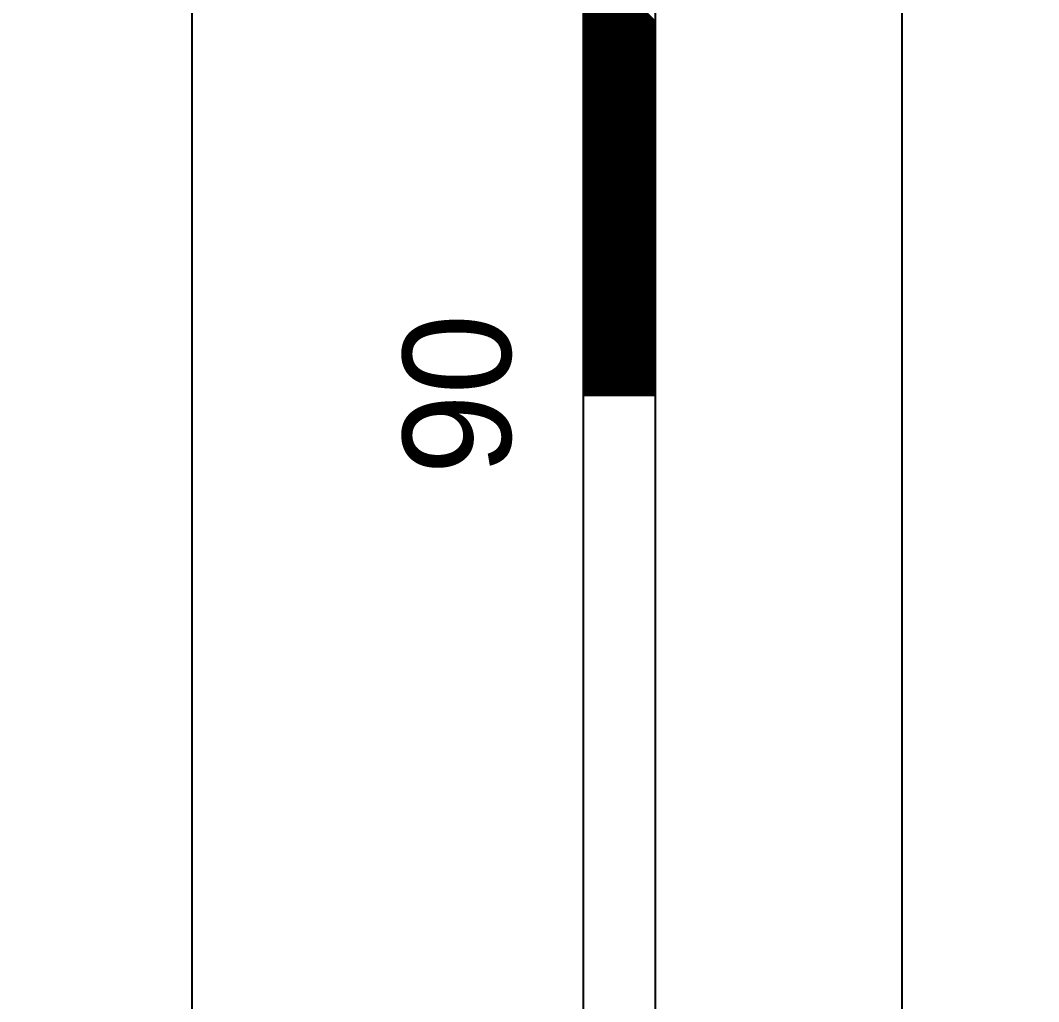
# Model space of a CAD drawing. Extents: x 731154 to 731744, y 4379381 to 4380408.
# Drawn here: x 731385.85 to 731399.99, y 4380362.58 to 4380376.21 of the extents above; entities that cross this region are included whole.
import ezdxf
from ezdxf.enums import TextEntityAlignment as Align

# ---------------------------------------------------------------- set-up
doc = ezdxf.new("R2010")
doc.units = 0
doc.layers.get('0').update_dxf_attribs({"linetype": 'CONTINUOUS'})

msp = doc.modelspace()

# ---------------------------------------------------------------- linework, layer by layer
at = {"color": 0, "linetype": 'CONTINUOUS'}
for p, q in [((731393.67, 4380281.01), (731393.67, 4380381.01)), ((731393.67, 4380281.01), (731393.67, 4380381.01)), ((731394.67, 4380281.01), (731394.67, 4380381.01)), ((731394.67, 4380281.01), (731394.67, 4380381.01)), ((731394.67, 4380376.2), (731393.67, 4380377.2)), ((731394.67, 4380376.2), (731393.67, 4380377.2)), ((731394.67, 4380376.19), (731393.67, 4380377.19)), ((731394.67, 4380376.19), (731393.67, 4380377.19)), ((731394.67, 4380376.17), (731393.67, 4380377.17)), ((731394.67, 4380376.17), (731393.67, 4380377.17)), ((731394.67, 4380376.16), (731393.67, 4380377.16)), ((731394.67, 4380376.16), (731393.67, 4380377.16)), ((731394.67, 4380376.14), (731393.67, 4380377.14)), ((731394.67, 4380376.14), (731393.67, 4380377.14)), ((731394.67, 4380376.13), (731393.67, 4380377.13)), ((731394.67, 4380376.13), (731393.67, 4380377.13)), ((731394.67, 4380376.12), (731393.67, 4380377.12)), ((731394.67, 4380376.12), (731393.67, 4380377.12)), ((731394.67, 4380376.1), (731393.67, 4380377.1)), ((731394.67, 4380376.1), (731393.67, 4380377.1)), ((731394.67, 4380376.09), (731393.67, 4380377.09)), ((731394.67, 4380376.09), (731393.67, 4380377.09)), ((731394.67, 4380376.07), (731393.67, 4380377.07)), ((731394.67, 4380376.07), (731393.67, 4380377.07)), ((731394.67, 4380376.06), (731393.67, 4380377.06)), ((731394.67, 4380376.06), (731393.67, 4380377.06)), ((731394.67, 4380376.05), (731393.67, 4380377.05)), ((731394.67, 4380376.05), (731393.67, 4380377.05)), ((731394.67, 4380376.03), (731393.67, 4380377.03)), ((731394.67, 4380376.03), (731393.67, 4380377.03)), ((731394.67, 4380376.02), (731393.67, 4380377.02)), ((731394.67, 4380376.02), (731393.67, 4380377.02)), ((731394.67, 4380376), (731393.67, 4380377)), ((731394.67, 4380376), (731393.67, 4380377)), ((731394.67, 4380375.99), (731393.67, 4380376.99)), ((731394.67, 4380375.99), (731393.67, 4380376.99)), ((731394.67, 4380375.97), (731393.67, 4380376.97)), ((731394.67, 4380375.97), (731393.67, 4380376.97)), ((731394.67, 4380375.96), (731393.67, 4380376.96)), ((731394.67, 4380375.96), (731393.67, 4380376.96)), ((731394.67, 4380375.95), (731393.67, 4380376.95)), ((731394.67, 4380375.95), (731393.67, 4380376.95)), ((731394.67, 4380375.93), (731393.67, 4380376.93)), ((731394.67, 4380375.93), (731393.67, 4380376.93)), ((731394.67, 4380375.92), (731393.67, 4380376.92)), ((731394.67, 4380375.92), (731393.67, 4380376.92)), ((731394.67, 4380375.9), (731393.67, 4380376.9)), ((731394.67, 4380375.9), (731393.67, 4380376.9)), ((731394.67, 4380375.89), (731393.67, 4380376.89)), ((731394.67, 4380375.89), (731393.67, 4380376.89)), ((731394.67, 4380375.88), (731393.67, 4380376.88)), ((731394.67, 4380375.88), (731393.67, 4380376.88)), ((731394.67, 4380375.86), (731393.67, 4380376.86)), ((731394.67, 4380375.86), (731393.67, 4380376.86)), ((731394.67, 4380375.85), (731393.67, 4380376.85)), ((731394.67, 4380375.85), (731393.67, 4380376.85)), ((731394.67, 4380375.83), (731393.67, 4380376.83)), ((731394.67, 4380375.83), (731393.67, 4380376.83)), ((731394.67, 4380375.82), (731393.67, 4380376.82)), ((731394.67, 4380375.82), (731393.67, 4380376.82)), ((731394.67, 4380375.81), (731393.67, 4380376.81)), ((731394.67, 4380375.81), (731393.67, 4380376.81)), ((731394.67, 4380375.79), (731393.67, 4380376.79)), ((731394.67, 4380375.79), (731393.67, 4380376.79)), ((731394.67, 4380375.78), (731393.67, 4380376.78)), ((731394.67, 4380375.78), (731393.67, 4380376.78)), ((731394.67, 4380375.76), (731393.67, 4380376.76)), ((731394.67, 4380375.76), (731393.67, 4380376.76)), ((731394.67, 4380375.75), (731393.67, 4380376.75)), ((731394.67, 4380375.75), (731393.67, 4380376.75)), ((731394.67, 4380375.73), (731393.67, 4380376.73)), ((731394.67, 4380375.73), (731393.67, 4380376.73)), ((731394.67, 4380375.72), (731393.67, 4380376.72)), ((731394.67, 4380375.72), (731393.67, 4380376.72)), ((731394.67, 4380375.71), (731393.67, 4380376.71)), ((731394.67, 4380375.71), (731393.67, 4380376.71)), ((731394.67, 4380375.69), (731393.67, 4380376.69)), ((731394.67, 4380375.69), (731393.67, 4380376.69)), ((731394.67, 4380375.68), (731393.67, 4380376.68)), ((731394.67, 4380375.68), (731393.67, 4380376.68)), ((731394.67, 4380375.66), (731393.67, 4380376.66)), ((731394.67, 4380375.66), (731393.67, 4380376.66)), ((731394.67, 4380375.65), (731393.67, 4380376.65)), ((731394.67, 4380375.65), (731393.67, 4380376.65)), ((731394.67, 4380375.64), (731393.67, 4380376.64)), ((731394.67, 4380375.64), (731393.67, 4380376.64)), ((731394.67, 4380375.62), (731393.67, 4380376.62)), ((731394.67, 4380375.62), (731393.67, 4380376.62)), ((731394.67, 4380375.61), (731393.67, 4380376.61)), ((731394.67, 4380375.61), (731393.67, 4380376.61)), ((731394.67, 4380375.59), (731393.67, 4380376.59)), ((731394.67, 4380375.59), (731393.67, 4380376.59)), ((731394.67, 4380375.58), (731393.67, 4380376.58)), ((731394.67, 4380375.58), (731393.67, 4380376.58)), ((731394.67, 4380375.56), (731393.67, 4380376.56)), ((731394.67, 4380375.56), (731393.67, 4380376.56)), ((731394.67, 4380375.55), (731393.67, 4380376.55)), ((731394.67, 4380375.55), (731393.67, 4380376.55)), ((731394.67, 4380375.54), (731393.67, 4380376.54)), ((731394.67, 4380375.54), (731393.67, 4380376.54)), ((731394.67, 4380375.52), (731393.67, 4380376.52)), ((731394.67, 4380375.52), (731393.67, 4380376.52)), ((731394.67, 4380375.51), (731393.67, 4380376.51)), ((731394.67, 4380375.51), (731393.67, 4380376.51)), ((731394.67, 4380375.49), (731393.67, 4380376.49)), ((731394.67, 4380375.49), (731393.67, 4380376.49)), ((731394.67, 4380375.48), (731393.67, 4380376.48)), ((731394.67, 4380375.48), (731393.67, 4380376.48)), ((731394.67, 4380375.47), (731393.67, 4380376.47)), ((731394.67, 4380375.47), (731393.67, 4380376.47)), ((731394.67, 4380375.45), (731393.67, 4380376.45)), ((731394.67, 4380375.45), (731393.67, 4380376.45)), ((731394.67, 4380375.44), (731393.67, 4380376.44)), ((731394.67, 4380375.44), (731393.67, 4380376.44)), ((731394.67, 4380375.42), (731393.67, 4380376.42)), ((731394.67, 4380375.42), (731393.67, 4380376.42)), ((731394.67, 4380375.41), (731393.67, 4380376.41)), ((731394.67, 4380375.41), (731393.67, 4380376.41)), ((731394.67, 4380375.39), (731393.67, 4380376.39)), ((731394.67, 4380375.39), (731393.67, 4380376.39)), ((731394.67, 4380375.38), (731393.67, 4380376.38)), ((731394.67, 4380375.38), (731393.67, 4380376.38)), ((731394.67, 4380375.37), (731393.67, 4380376.37)), ((731394.67, 4380375.37), (731393.67, 4380376.37)), ((731394.67, 4380375.35), (731393.67, 4380376.35)), ((731394.67, 4380375.35), (731393.67, 4380376.35)), ((731394.67, 4380375.34), (731393.67, 4380376.34)), ((731394.67, 4380375.34), (731393.67, 4380376.34)), ((731394.67, 4380375.32), (731393.67, 4380376.32)), ((731394.67, 4380375.32), (731393.67, 4380376.32)), ((731394.67, 4380375.31), (731393.67, 4380376.31)), ((731394.67, 4380375.31), (731393.67, 4380376.31)), ((731394.67, 4380375.3), (731393.67, 4380376.3)), ((731394.67, 4380375.3), (731393.67, 4380376.3)), ((731394.67, 4380375.28), (731393.67, 4380376.28)), ((731394.67, 4380375.28), (731393.67, 4380376.28)), ((731394.67, 4380375.27), (731393.67, 4380376.27)), ((731394.67, 4380375.27), (731393.67, 4380376.27)), ((731394.67, 4380375.25), (731393.67, 4380376.25)), ((731394.67, 4380375.25), (731393.67, 4380376.25)), ((731394.67, 4380375.24), (731393.67, 4380376.24)), ((731394.67, 4380375.24), (731393.67, 4380376.24)), ((731394.67, 4380375.23), (731393.67, 4380376.23)), ((731394.67, 4380375.23), (731393.67, 4380376.23)), ((731394.67, 4380375.21), (731393.67, 4380376.21)), ((731394.67, 4380375.21), (731393.67, 4380376.21)), ((731394.67, 4380375.2), (731393.67, 4380376.2)), ((731394.67, 4380375.2), (731393.67, 4380376.2)), ((731394.67, 4380375.18), (731393.67, 4380376.18)), ((731394.67, 4380375.18), (731393.67, 4380376.18)), ((731394.67, 4380375.17), (731393.67, 4380376.17)), ((731394.67, 4380375.17), (731393.67, 4380376.17)), ((731394.67, 4380375.15), (731393.67, 4380376.15)), ((731394.67, 4380375.15), (731393.67, 4380376.15)), ((731394.67, 4380375.14), (731393.67, 4380376.14)), ((731394.67, 4380375.14), (731393.67, 4380376.14)), ((731394.67, 4380375.13), (731393.67, 4380376.13)), ((731394.67, 4380375.13), (731393.67, 4380376.13)), ((731394.67, 4380375.11), (731393.67, 4380376.11)), ((731394.67, 4380375.11), (731393.67, 4380376.11)), ((731394.67, 4380375.1), (731393.67, 4380376.1)), ((731394.67, 4380375.1), (731393.67, 4380376.1)), ((731394.67, 4380375.08), (731393.67, 4380376.08)), ((731394.67, 4380375.08), (731393.67, 4380376.08)), ((731394.67, 4380375.07), (731393.67, 4380376.07)), ((731394.67, 4380375.07), (731393.67, 4380376.07)), ((731394.67, 4380375.06), (731393.67, 4380376.06)), ((731394.67, 4380375.06), (731393.67, 4380376.06)), ((731394.67, 4380375.04), (731393.67, 4380376.04)), ((731394.67, 4380375.04), (731393.67, 4380376.04)), ((731394.67, 4380375.03), (731393.67, 4380376.03)), ((731394.67, 4380375.03), (731393.67, 4380376.03)), ((731394.67, 4380375.01), (731393.67, 4380376.01)), ((731394.67, 4380375.01), (731393.67, 4380376.01)), ((731394.67, 4380375), (731393.67, 4380376)), ((731394.67, 4380375), (731393.67, 4380376)), ((731394.67, 4380374.98), (731393.67, 4380375.98)), ((731394.67, 4380374.98), (731393.67, 4380375.98)), ((731394.67, 4380374.97), (731393.67, 4380375.97)), ((731394.67, 4380374.97), (731393.67, 4380375.97)), ((731394.67, 4380374.96), (731393.67, 4380375.96)), ((731394.67, 4380374.96), (731393.67, 4380375.96)), ((731394.67, 4380374.94), (731393.67, 4380375.94)), ((731394.67, 4380374.94), (731393.67, 4380375.94)), ((731394.67, 4380374.93), (731393.67, 4380375.93)), ((731394.67, 4380374.93), (731393.67, 4380375.93)), ((731394.67, 4380374.91), (731393.67, 4380375.91)), ((731394.67, 4380374.91), (731393.67, 4380375.91)), ((731394.67, 4380374.9), (731393.67, 4380375.9)), ((731394.67, 4380374.9), (731393.67, 4380375.9)), ((731394.67, 4380374.89), (731393.67, 4380375.89)), ((731394.67, 4380374.89), (731393.67, 4380375.89)), ((731394.67, 4380374.87), (731393.67, 4380375.87)), ((731394.67, 4380374.87), (731393.67, 4380375.87)), ((731394.67, 4380374.86), (731393.67, 4380375.86)), ((731394.67, 4380374.86), (731393.67, 4380375.86)), ((731394.67, 4380374.84), (731393.67, 4380375.84)), ((731394.67, 4380374.84), (731393.67, 4380375.84)), ((731394.67, 4380374.83), (731393.67, 4380375.83)), ((731394.67, 4380374.83), (731393.67, 4380375.83)), ((731394.67, 4380374.82), (731393.67, 4380375.82)), ((731394.67, 4380374.82), (731393.67, 4380375.82)), ((731394.67, 4380374.8), (731393.67, 4380375.8)), ((731394.67, 4380374.8), (731393.67, 4380375.8)), ((731394.67, 4380374.79), (731393.67, 4380375.79)), ((731394.67, 4380374.79), (731393.67, 4380375.79)), ((731394.67, 4380374.77), (731393.67, 4380375.77)), ((731394.67, 4380374.77), (731393.67, 4380375.77)), ((731394.67, 4380374.76), (731393.67, 4380375.76)), ((731394.67, 4380374.76), (731393.67, 4380375.76)), ((731394.67, 4380374.74), (731393.67, 4380375.74)), ((731394.67, 4380374.74), (731393.67, 4380375.74)), ((731394.67, 4380374.73), (731393.67, 4380375.73)), ((731394.67, 4380374.73), (731393.67, 4380375.73)), ((731394.67, 4380374.72), (731393.67, 4380375.72)), ((731394.67, 4380374.72), (731393.67, 4380375.72)), ((731394.67, 4380374.7), (731393.67, 4380375.7)), ((731394.67, 4380374.7), (731393.67, 4380375.7)), ((731394.67, 4380374.69), (731393.67, 4380375.69)), ((731394.67, 4380374.69), (731393.67, 4380375.69)), ((731394.67, 4380374.67), (731393.67, 4380375.67)), ((731394.67, 4380374.67), (731393.67, 4380375.67)), ((731394.67, 4380374.66), (731393.67, 4380375.66)), ((731394.67, 4380374.66), (731393.67, 4380375.66)), ((731394.67, 4380374.65), (731393.67, 4380375.65)), ((731394.67, 4380374.65), (731393.67, 4380375.65)), ((731394.67, 4380374.63), (731393.67, 4380375.63)), ((731394.67, 4380374.63), (731393.67, 4380375.63)), ((731394.67, 4380374.62), (731393.67, 4380375.62)), ((731394.67, 4380374.62), (731393.67, 4380375.62)), ((731394.67, 4380374.6), (731393.67, 4380375.6)), ((731394.67, 4380374.6), (731393.67, 4380375.6)), ((731394.67, 4380374.59), (731393.67, 4380375.59)), ((731394.67, 4380374.59), (731393.67, 4380375.59)), ((731394.67, 4380374.57), (731393.67, 4380375.57)), ((731394.67, 4380374.57), (731393.67, 4380375.57)), ((731394.67, 4380374.56), (731393.67, 4380375.56)), ((731394.67, 4380374.56), (731393.67, 4380375.56)), ((731394.67, 4380374.55), (731393.67, 4380375.55)), ((731394.67, 4380374.55), (731393.67, 4380375.55)), ((731394.67, 4380374.53), (731393.67, 4380375.53)), ((731394.67, 4380374.53), (731393.67, 4380375.53)), ((731394.67, 4380374.52), (731393.67, 4380375.52)), ((731394.67, 4380374.52), (731393.67, 4380375.52)), ((731394.67, 4380374.5), (731393.67, 4380375.5)), ((731394.67, 4380374.5), (731393.67, 4380375.5)), ((731394.67, 4380374.49), (731393.67, 4380375.49)), ((731394.67, 4380374.49), (731393.67, 4380375.49)), ((731394.67, 4380374.48), (731393.67, 4380375.48)), ((731394.67, 4380374.48), (731393.67, 4380375.48)), ((731394.67, 4380374.46), (731393.67, 4380375.46)), ((731394.67, 4380374.46), (731393.67, 4380375.46)), ((731394.67, 4380374.45), (731393.67, 4380375.45)), ((731394.67, 4380374.45), (731393.67, 4380375.45)), ((731394.67, 4380374.43), (731393.67, 4380375.43)), ((731394.67, 4380374.43), (731393.67, 4380375.43)), ((731394.67, 4380374.42), (731393.67, 4380375.42)), ((731394.67, 4380374.42), (731393.67, 4380375.42)), ((731394.67, 4380374.4), (731393.67, 4380375.4)), ((731394.67, 4380374.4), (731393.67, 4380375.4)), ((731394.67, 4380374.39), (731393.67, 4380375.39)), ((731394.67, 4380374.39), (731393.67, 4380375.39)), ((731394.67, 4380374.38), (731393.67, 4380375.38)), ((731394.67, 4380374.38), (731393.67, 4380375.38)), ((731394.67, 4380374.36), (731393.67, 4380375.36)), ((731394.67, 4380374.36), (731393.67, 4380375.36)), ((731394.67, 4380374.35), (731393.67, 4380375.35)), ((731394.67, 4380374.35), (731393.67, 4380375.35)), ((731394.67, 4380374.33), (731393.67, 4380375.33)), ((731394.67, 4380374.33), (731393.67, 4380375.33)), ((731394.67, 4380374.32), (731393.67, 4380375.32)), ((731394.67, 4380374.32), (731393.67, 4380375.32)), ((731394.67, 4380374.31), (731393.67, 4380375.31)), ((731394.67, 4380374.31), (731393.67, 4380375.31)), ((731394.67, 4380374.29), (731393.67, 4380375.29)), ((731394.67, 4380374.29), (731393.67, 4380375.29)), ((731394.67, 4380374.28), (731393.67, 4380375.28)), ((731394.67, 4380374.28), (731393.67, 4380375.28)), ((731394.67, 4380374.26), (731393.67, 4380375.26)), ((731394.67, 4380374.26), (731393.67, 4380375.26)), ((731394.67, 4380374.25), (731393.67, 4380375.25)), ((731394.67, 4380374.25), (731393.67, 4380375.25)), ((731394.67, 4380374.24), (731393.67, 4380375.24)), ((731394.67, 4380374.24), (731393.67, 4380375.24)), ((731394.67, 4380374.22), (731393.67, 4380375.22)), ((731394.67, 4380374.22), (731393.67, 4380375.22)), ((731394.67, 4380374.21), (731393.67, 4380375.21)), ((731394.67, 4380374.21), (731393.67, 4380375.21)), ((731394.67, 4380374.19), (731393.67, 4380375.19)), ((731394.67, 4380374.19), (731393.67, 4380375.19)), ((731394.67, 4380374.18), (731393.67, 4380375.18)), ((731394.67, 4380374.18), (731393.67, 4380375.18)), ((731394.67, 4380374.16), (731393.67, 4380375.16)), ((731394.67, 4380374.16), (731393.67, 4380375.16)), ((731394.67, 4380374.15), (731393.67, 4380375.15)), ((731394.67, 4380374.15), (731393.67, 4380375.15)), ((731394.67, 4380374.14), (731393.67, 4380375.14)), ((731394.67, 4380374.14), (731393.67, 4380375.14)), ((731394.67, 4380374.12), (731393.67, 4380375.12)), ((731394.67, 4380374.12), (731393.67, 4380375.12)), ((731394.67, 4380374.11), (731393.67, 4380375.11)), ((731394.67, 4380374.11), (731393.67, 4380375.11)), ((731394.67, 4380374.09), (731393.67, 4380375.09)), ((731394.67, 4380374.09), (731393.67, 4380375.09)), ((731394.67, 4380374.08), (731393.67, 4380375.08)), ((731394.67, 4380374.08), (731393.67, 4380375.08)), ((731394.67, 4380374.07), (731393.67, 4380375.07)), ((731394.67, 4380374.07), (731393.67, 4380375.07)), ((731394.67, 4380374.05), (731393.67, 4380375.05)), ((731394.67, 4380374.05), (731393.67, 4380375.05)), ((731394.67, 4380374.04), (731393.67, 4380375.04)), ((731394.67, 4380374.04), (731393.67, 4380375.04)), ((731394.67, 4380374.02), (731393.67, 4380375.02)), ((731394.67, 4380374.02), (731393.67, 4380375.02)), ((731394.67, 4380374.01), (731393.67, 4380375.01)), ((731394.67, 4380374.01), (731393.67, 4380375.01)), ((731394.67, 4380373.99), (731393.67, 4380374.99)), ((731394.67, 4380373.99), (731393.67, 4380374.99)), ((731394.67, 4380373.98), (731393.67, 4380374.98)), ((731394.67, 4380373.98), (731393.67, 4380374.98)), ((731394.67, 4380373.97), (731393.67, 4380374.97)), ((731394.67, 4380373.97), (731393.67, 4380374.97)), ((731394.67, 4380373.95), (731393.67, 4380374.95)), ((731394.67, 4380373.95), (731393.67, 4380374.95)), ((731394.67, 4380373.94), (731393.67, 4380374.94)), ((731394.67, 4380373.94), (731393.67, 4380374.94)), ((731394.67, 4380373.92), (731393.67, 4380374.92)), ((731394.67, 4380373.92), (731393.67, 4380374.92)), ((731394.67, 4380373.91), (731393.67, 4380374.91)), ((731394.67, 4380373.91), (731393.67, 4380374.91)), ((731394.67, 4380373.9), (731393.67, 4380374.9)), ((731394.67, 4380373.9), (731393.67, 4380374.9)), ((731394.67, 4380373.88), (731393.67, 4380374.88)), ((731394.67, 4380373.88), (731393.67, 4380374.88)), ((731394.67, 4380373.87), (731393.67, 4380374.87)), ((731394.67, 4380373.87), (731393.67, 4380374.87)), ((731394.67, 4380373.85), (731393.67, 4380374.85)), ((731394.67, 4380373.85), (731393.67, 4380374.85)), ((731394.67, 4380373.84), (731393.67, 4380374.84)), ((731394.67, 4380373.84), (731393.67, 4380374.84)), ((731394.67, 4380373.83), (731393.67, 4380374.83)), ((731394.67, 4380373.83), (731393.67, 4380374.83)), ((731394.67, 4380373.81), (731393.67, 4380374.81)), ((731394.67, 4380373.81), (731393.67, 4380374.81)), ((731394.67, 4380373.8), (731393.67, 4380374.8)), ((731394.67, 4380373.8), (731393.67, 4380374.8)), ((731394.67, 4380373.78), (731393.67, 4380374.78)), ((731394.67, 4380373.78), (731393.67, 4380374.78)), ((731394.67, 4380373.77), (731393.67, 4380374.77)), ((731394.67, 4380373.77), (731393.67, 4380374.77)), ((731394.67, 4380373.75), (731393.67, 4380374.75)), ((731394.67, 4380373.75), (731393.67, 4380374.75)), ((731394.67, 4380373.74), (731393.67, 4380374.74)), ((731394.67, 4380373.74), (731393.67, 4380374.74)), ((731394.67, 4380373.73), (731393.67, 4380374.73)), ((731394.67, 4380373.73), (731393.67, 4380374.73)), ((731394.67, 4380373.71), (731393.67, 4380374.71)), ((731394.67, 4380373.71), (731393.67, 4380374.71)), ((731394.67, 4380373.7), (731393.67, 4380374.7)), ((731394.67, 4380373.7), (731393.67, 4380374.7)), ((731394.67, 4380373.68), (731393.67, 4380374.68)), ((731394.67, 4380373.68), (731393.67, 4380374.68)), ((731394.67, 4380373.67), (731393.67, 4380374.67)), ((731394.67, 4380373.67), (731393.67, 4380374.67)), ((731394.67, 4380373.66), (731393.67, 4380374.66)), ((731394.67, 4380373.66), (731393.67, 4380374.66)), ((731394.67, 4380373.64), (731393.67, 4380374.64)), ((731394.67, 4380373.64), (731393.67, 4380374.64)), ((731394.67, 4380373.63), (731393.67, 4380374.63)), ((731394.67, 4380373.63), (731393.67, 4380374.63)), ((731394.67, 4380373.61), (731393.67, 4380374.61)), ((731394.67, 4380373.61), (731393.67, 4380374.61)), ((731394.67, 4380373.6), (731393.67, 4380374.6)), ((731394.67, 4380373.6), (731393.67, 4380374.6)), ((731394.67, 4380373.58), (731393.67, 4380374.58)), ((731394.67, 4380373.58), (731393.67, 4380374.58)), ((731394.67, 4380373.57), (731393.67, 4380374.57)), ((731394.67, 4380373.57), (731393.67, 4380374.57)), ((731394.67, 4380373.56), (731393.67, 4380374.56)), ((731394.67, 4380373.56), (731393.67, 4380374.56)), ((731394.67, 4380373.54), (731393.67, 4380374.54)), ((731394.67, 4380373.54), (731393.67, 4380374.54)), ((731394.67, 4380373.53), (731393.67, 4380374.53)), ((731394.67, 4380373.53), (731393.67, 4380374.53)), ((731394.67, 4380373.51), (731393.67, 4380374.51)), ((731394.67, 4380373.51), (731393.67, 4380374.51)), ((731394.67, 4380373.5), (731393.67, 4380374.5)), ((731394.67, 4380373.5), (731393.67, 4380374.5)), ((731394.67, 4380373.49), (731393.67, 4380374.49)), ((731394.67, 4380373.49), (731393.67, 4380374.49)), ((731394.67, 4380373.47), (731393.67, 4380374.47)), ((731394.67, 4380373.47), (731393.67, 4380374.47)), ((731394.67, 4380373.46), (731393.67, 4380374.46)), ((731394.67, 4380373.46), (731393.67, 4380374.46)), ((731394.67, 4380373.44), (731393.67, 4380374.44)), ((731394.67, 4380373.44), (731393.67, 4380374.44)), ((731394.67, 4380373.43), (731393.67, 4380374.43)), ((731394.67, 4380373.43), (731393.67, 4380374.43)), ((731394.67, 4380373.41), (731393.67, 4380374.41)), ((731394.67, 4380373.41), (731393.67, 4380374.41)), ((731394.67, 4380373.4), (731393.67, 4380374.4)), ((731394.67, 4380373.4), (731393.67, 4380374.4)), ((731394.67, 4380373.39), (731393.67, 4380374.39)), ((731394.67, 4380373.39), (731393.67, 4380374.39)), ((731394.67, 4380373.37), (731393.67, 4380374.37)), ((731394.67, 4380373.37), (731393.67, 4380374.37)), ((731394.67, 4380373.36), (731393.67, 4380374.36)), ((731394.67, 4380373.36), (731393.67, 4380374.36)), ((731394.67, 4380373.34), (731393.67, 4380374.34)), ((731394.67, 4380373.34), (731393.67, 4380374.34)), ((731394.67, 4380373.33), (731393.67, 4380374.33)), ((731394.67, 4380373.33), (731393.67, 4380374.33)), ((731394.67, 4380373.32), (731393.67, 4380374.32)), ((731394.67, 4380373.32), (731393.67, 4380374.32)), ((731394.67, 4380373.3), (731393.67, 4380374.3)), ((731394.67, 4380373.3), (731393.67, 4380374.3)), ((731394.67, 4380373.29), (731393.67, 4380374.29)), ((731394.67, 4380373.29), (731393.67, 4380374.29)), ((731394.67, 4380373.27), (731393.67, 4380374.27)), ((731394.67, 4380373.27), (731393.67, 4380374.27)), ((731394.67, 4380373.26), (731393.67, 4380374.26)), ((731394.67, 4380373.26), (731393.67, 4380374.26)), ((731394.67, 4380373.25), (731393.67, 4380374.25)), ((731394.67, 4380373.25), (731393.67, 4380374.25)), ((731394.67, 4380373.23), (731393.67, 4380374.23)), ((731394.67, 4380373.23), (731393.67, 4380374.23)), ((731394.67, 4380373.22), (731393.67, 4380374.22)), ((731394.67, 4380373.22), (731393.67, 4380374.22)), ((731394.67, 4380373.2), (731393.67, 4380374.2)), ((731394.67, 4380373.2), (731393.67, 4380374.2)), ((731394.67, 4380373.19), (731393.67, 4380374.19)), ((731394.67, 4380373.19), (731393.67, 4380374.19)), ((731394.67, 4380373.17), (731393.67, 4380374.17)), ((731394.67, 4380373.17), (731393.67, 4380374.17)), ((731394.67, 4380373.16), (731393.67, 4380374.16)), ((731394.67, 4380373.16), (731393.67, 4380374.16)), ((731394.67, 4380373.15), (731393.67, 4380374.15)), ((731394.67, 4380373.15), (731393.67, 4380374.15)), ((731394.67, 4380373.13), (731393.67, 4380374.13)), ((731394.67, 4380373.13), (731393.67, 4380374.13)), ((731394.67, 4380373.12), (731393.67, 4380374.12)), ((731394.67, 4380373.12), (731393.67, 4380374.12)), ((731394.67, 4380373.1), (731393.67, 4380374.1)), ((731394.67, 4380373.1), (731393.67, 4380374.1)), ((731394.67, 4380373.09), (731393.67, 4380374.09)), ((731394.67, 4380373.09), (731393.67, 4380374.09)), ((731394.67, 4380373.08), (731393.67, 4380374.08)), ((731394.67, 4380373.08), (731393.67, 4380374.08)), ((731394.67, 4380373.06), (731393.67, 4380374.06)), ((731394.67, 4380373.06), (731393.67, 4380374.06)), ((731394.67, 4380373.05), (731393.67, 4380374.05)), ((731394.67, 4380373.05), (731393.67, 4380374.05)), ((731394.67, 4380373.03), (731393.67, 4380374.03)), ((731394.67, 4380373.03), (731393.67, 4380374.03)), ((731394.67, 4380373.02), (731393.67, 4380374.02)), ((731394.67, 4380373.02), (731393.67, 4380374.02)), ((731394.67, 4380373), (731393.67, 4380374)), ((731394.67, 4380373), (731393.67, 4380374)), ((731394.67, 4380372.99), (731393.67, 4380373.99)), ((731394.67, 4380372.99), (731393.67, 4380373.99)), ((731394.67, 4380372.98), (731393.67, 4380373.98)), ((731394.67, 4380372.98), (731393.67, 4380373.98)), ((731394.67, 4380372.96), (731393.67, 4380373.96)), ((731394.67, 4380372.96), (731393.67, 4380373.96)), ((731394.67, 4380372.95), (731393.67, 4380373.95)), ((731394.67, 4380372.95), (731393.67, 4380373.95)), ((731394.67, 4380372.93), (731393.67, 4380373.93)), ((731394.67, 4380372.93), (731393.67, 4380373.93)), ((731394.67, 4380372.92), (731393.67, 4380373.92)), ((731394.67, 4380372.92), (731393.67, 4380373.92)), ((731394.67, 4380372.91), (731393.67, 4380373.91)), ((731394.67, 4380372.91), (731393.67, 4380373.91)), ((731394.67, 4380372.89), (731393.67, 4380373.89)), ((731394.67, 4380372.89), (731393.67, 4380373.89)), ((731394.67, 4380372.88), (731393.67, 4380373.88)), ((731394.67, 4380372.88), (731393.67, 4380373.88)), ((731394.67, 4380372.86), (731393.67, 4380373.86)), ((731394.67, 4380372.86), (731393.67, 4380373.86)), ((731394.67, 4380372.85), (731393.67, 4380373.85)), ((731394.67, 4380372.85), (731393.67, 4380373.85)), ((731394.67, 4380372.84), (731393.67, 4380373.84)), ((731394.67, 4380372.84), (731393.67, 4380373.84)), ((731394.67, 4380372.82), (731393.67, 4380373.82)), ((731394.67, 4380372.82), (731393.67, 4380373.82)), ((731394.67, 4380372.81), (731393.67, 4380373.81)), ((731394.67, 4380372.81), (731393.67, 4380373.81)), ((731394.67, 4380372.79), (731393.67, 4380373.79)), ((731394.67, 4380372.79), (731393.67, 4380373.79)), ((731394.67, 4380372.78), (731393.67, 4380373.78)), ((731394.67, 4380372.78), (731393.67, 4380373.78)), ((731394.67, 4380372.76), (731393.67, 4380373.76)), ((731394.67, 4380372.76), (731393.67, 4380373.76)), ((731394.67, 4380372.75), (731393.67, 4380373.75)), ((731394.67, 4380372.75), (731393.67, 4380373.75)), ((731394.67, 4380372.74), (731393.67, 4380373.74)), ((731394.67, 4380372.74), (731393.67, 4380373.74)), ((731394.67, 4380372.72), (731393.67, 4380373.72)), ((731394.67, 4380372.72), (731393.67, 4380373.72)), ((731394.67, 4380372.71), (731393.67, 4380373.71)), ((731394.67, 4380372.71), (731393.67, 4380373.71)), ((731394.67, 4380372.69), (731393.67, 4380373.69)), ((731394.67, 4380372.69), (731393.67, 4380373.69)), ((731394.67, 4380372.68), (731393.67, 4380373.68)), ((731394.67, 4380372.68), (731393.67, 4380373.68)), ((731394.67, 4380372.67), (731393.67, 4380373.67)), ((731394.67, 4380372.67), (731393.67, 4380373.67)), ((731394.67, 4380372.65), (731393.67, 4380373.65)), ((731394.67, 4380372.65), (731393.67, 4380373.65)), ((731394.67, 4380372.64), (731393.67, 4380373.64)), ((731394.67, 4380372.64), (731393.67, 4380373.64)), ((731394.67, 4380372.62), (731393.67, 4380373.62)), ((731394.67, 4380372.62), (731393.67, 4380373.62)), ((731394.67, 4380372.61), (731393.67, 4380373.61)), ((731394.67, 4380372.61), (731393.67, 4380373.61)), ((731394.67, 4380372.59), (731393.67, 4380373.59)), ((731394.67, 4380372.59), (731393.67, 4380373.59)), ((731394.67, 4380372.58), (731393.67, 4380373.58)), ((731394.67, 4380372.58), (731393.67, 4380373.58)), ((731394.67, 4380372.57), (731393.67, 4380373.57)), ((731394.67, 4380372.57), (731393.67, 4380373.57)), ((731394.67, 4380372.55), (731393.67, 4380373.55)), ((731394.67, 4380372.55), (731393.67, 4380373.55)), ((731394.67, 4380372.54), (731393.67, 4380373.54)), ((731394.67, 4380372.54), (731393.67, 4380373.54)), ((731394.67, 4380372.52), (731393.67, 4380373.52)), ((731394.67, 4380372.52), (731393.67, 4380373.52)), ((731394.67, 4380372.51), (731393.67, 4380373.51)), ((731394.67, 4380372.51), (731393.67, 4380373.51)), ((731394.67, 4380372.5), (731393.67, 4380373.5)), ((731394.67, 4380372.5), (731393.67, 4380373.5)), ((731394.67, 4380372.48), (731393.67, 4380373.48)), ((731394.67, 4380372.48), (731393.67, 4380373.48)), ((731394.67, 4380372.47), (731393.67, 4380373.47)), ((731394.67, 4380372.47), (731393.67, 4380373.47)), ((731394.67, 4380372.45), (731393.67, 4380373.45)), ((731394.67, 4380372.45), (731393.67, 4380373.45)), ((731394.67, 4380372.44), (731393.67, 4380373.44)), ((731394.67, 4380372.44), (731393.67, 4380373.44)), ((731394.67, 4380372.43), (731393.67, 4380373.43)), ((731394.67, 4380372.43), (731393.67, 4380373.43)), ((731394.67, 4380372.41), (731393.67, 4380373.41)), ((731394.67, 4380372.41), (731393.67, 4380373.41)), ((731394.67, 4380372.4), (731393.67, 4380373.4)), ((731394.67, 4380372.4), (731393.67, 4380373.4)), ((731394.67, 4380372.38), (731393.67, 4380373.38)), ((731394.67, 4380372.38), (731393.67, 4380373.38)), ((731394.67, 4380372.37), (731393.67, 4380373.37)), ((731394.67, 4380372.37), (731393.67, 4380373.37)), ((731394.67, 4380372.35), (731393.67, 4380373.35)), ((731394.67, 4380372.35), (731393.67, 4380373.35)), ((731394.67, 4380372.34), (731393.67, 4380373.34)), ((731394.67, 4380372.34), (731393.67, 4380373.34)), ((731394.67, 4380372.33), (731393.67, 4380373.33)), ((731394.67, 4380372.33), (731393.67, 4380373.33)), ((731394.67, 4380372.31), (731393.67, 4380373.31)), ((731394.67, 4380372.31), (731393.67, 4380373.31)), ((731394.67, 4380372.3), (731393.67, 4380373.3)), ((731394.67, 4380372.3), (731393.67, 4380373.3)), ((731394.67, 4380372.28), (731393.67, 4380373.28)), ((731394.67, 4380372.28), (731393.67, 4380373.28)), ((731394.67, 4380372.27), (731393.67, 4380373.27)), ((731394.67, 4380372.27), (731393.67, 4380373.27)), ((731394.67, 4380372.26), (731393.67, 4380373.26)), ((731394.67, 4380372.26), (731393.67, 4380373.26)), ((731394.67, 4380372.24), (731393.67, 4380373.24)), ((731394.67, 4380372.24), (731393.67, 4380373.24)), ((731394.67, 4380372.23), (731393.67, 4380373.23)), ((731394.67, 4380372.23), (731393.67, 4380373.23)), ((731394.67, 4380372.21), (731393.67, 4380373.21)), ((731394.67, 4380372.21), (731393.67, 4380373.21)), ((731394.67, 4380372.2), (731393.67, 4380373.2)), ((731394.67, 4380372.2), (731393.67, 4380373.2)), ((731394.67, 4380372.18), (731393.67, 4380373.18)), ((731394.67, 4380372.18), (731393.67, 4380373.18)), ((731394.67, 4380372.17), (731393.67, 4380373.17)), ((731394.67, 4380372.17), (731393.67, 4380373.17)), ((731394.67, 4380372.16), (731393.67, 4380373.16)), ((731394.67, 4380372.16), (731393.67, 4380373.16)), ((731394.67, 4380372.14), (731393.67, 4380373.14)), ((731394.67, 4380372.14), (731393.67, 4380373.14)), ((731394.67, 4380372.13), (731393.67, 4380373.13)), ((731394.67, 4380372.13), (731393.67, 4380373.13)), ((731394.67, 4380372.11), (731393.67, 4380373.11)), ((731394.67, 4380372.11), (731393.67, 4380373.11)), ((731394.67, 4380372.1), (731393.67, 4380373.1)), ((731394.67, 4380372.1), (731393.67, 4380373.1)), ((731394.67, 4380372.09), (731393.67, 4380373.09)), ((731394.67, 4380372.09), (731393.67, 4380373.09)), ((731394.67, 4380372.07), (731393.67, 4380373.07)), ((731394.67, 4380372.07), (731393.67, 4380373.07)), ((731394.67, 4380372.06), (731393.67, 4380373.06)), ((731394.67, 4380372.06), (731393.67, 4380373.06)), ((731394.67, 4380372.04), (731393.67, 4380373.04)), ((731394.67, 4380372.04), (731393.67, 4380373.04)), ((731394.67, 4380372.03), (731393.67, 4380373.03)), ((731394.67, 4380372.03), (731393.67, 4380373.03)), ((731394.67, 4380372.01), (731393.67, 4380373.01)), ((731394.67, 4380372.01), (731393.67, 4380373.01)), ((731394.67, 4380372), (731393.67, 4380373)), ((731394.67, 4380372), (731393.67, 4380373)), ((731394.67, 4380371.99), (731393.67, 4380372.99)), ((731394.67, 4380371.99), (731393.67, 4380372.99)), ((731394.67, 4380371.97), (731393.67, 4380372.97)), ((731394.67, 4380371.97), (731393.67, 4380372.97)), ((731394.67, 4380371.96), (731393.67, 4380372.96)), ((731394.67, 4380371.96), (731393.67, 4380372.96)), ((731394.67, 4380371.94), (731393.67, 4380372.94)), ((731394.67, 4380371.94), (731393.67, 4380372.94)), ((731394.67, 4380371.93), (731393.67, 4380372.93)), ((731394.67, 4380371.93), (731393.67, 4380372.93)), ((731394.67, 4380371.92), (731393.67, 4380372.92)), ((731394.67, 4380371.92), (731393.67, 4380372.92)), ((731394.67, 4380371.9), (731393.67, 4380372.9)), ((731394.67, 4380371.9), (731393.67, 4380372.9)), ((731394.67, 4380371.89), (731393.67, 4380372.89)), ((731394.67, 4380371.89), (731393.67, 4380372.89)), ((731394.67, 4380371.87), (731393.67, 4380372.87)), ((731394.67, 4380371.87), (731393.67, 4380372.87)), ((731394.67, 4380371.86), (731393.67, 4380372.86)), ((731394.67, 4380371.86), (731393.67, 4380372.86)), ((731394.67, 4380371.85), (731393.67, 4380372.85)), ((731394.67, 4380371.85), (731393.67, 4380372.85)), ((731394.67, 4380371.83), (731393.67, 4380372.83)), ((731394.67, 4380371.83), (731393.67, 4380372.83)), ((731394.67, 4380371.82), (731393.67, 4380372.82)), ((731394.67, 4380371.82), (731393.67, 4380372.82)), ((731394.67, 4380371.8), (731393.67, 4380372.8)), ((731394.67, 4380371.8), (731393.67, 4380372.8)), ((731394.67, 4380371.79), (731393.67, 4380372.79)), ((731394.67, 4380371.79), (731393.67, 4380372.79)), ((731394.67, 4380371.77), (731393.67, 4380372.77)), ((731394.67, 4380371.77), (731393.67, 4380372.77)), ((731394.67, 4380371.76), (731393.67, 4380372.76)), ((731394.67, 4380371.76), (731393.67, 4380372.76)), ((731394.67, 4380371.75), (731393.67, 4380372.75)), ((731394.67, 4380371.75), (731393.67, 4380372.75)), ((731394.67, 4380371.73), (731393.67, 4380372.73)), ((731394.67, 4380371.73), (731393.67, 4380372.73)), ((731394.67, 4380371.72), (731393.67, 4380372.72)), ((731394.67, 4380371.72), (731393.67, 4380372.72)), ((731394.67, 4380371.7), (731393.67, 4380372.7)), ((731394.67, 4380371.7), (731393.67, 4380372.7)), ((731394.67, 4380371.69), (731393.67, 4380372.69)), ((731394.67, 4380371.69), (731393.67, 4380372.69)), ((731394.67, 4380371.68), (731393.67, 4380372.68)), ((731394.67, 4380371.68), (731393.67, 4380372.68)), ((731394.67, 4380371.66), (731393.67, 4380372.66)), ((731394.67, 4380371.66), (731393.67, 4380372.66)), ((731394.67, 4380371.65), (731393.67, 4380372.65)), ((731394.67, 4380371.65), (731393.67, 4380372.65)), ((731394.67, 4380371.63), (731393.67, 4380372.63)), ((731394.67, 4380371.63), (731393.67, 4380372.63)), ((731394.67, 4380371.62), (731393.67, 4380372.62)), ((731394.67, 4380371.62), (731393.67, 4380372.62)), ((731394.67, 4380371.6), (731393.67, 4380372.6)), ((731394.67, 4380371.6), (731393.67, 4380372.6)), ((731394.67, 4380371.59), (731393.67, 4380372.59)), ((731394.67, 4380371.59), (731393.67, 4380372.59)), ((731394.67, 4380371.58), (731393.67, 4380372.58)), ((731394.67, 4380371.58), (731393.67, 4380372.58)), ((731394.67, 4380371.56), (731393.67, 4380372.56)), ((731394.67, 4380371.56), (731393.67, 4380372.56)), ((731394.67, 4380371.55), (731393.67, 4380372.55)), ((731394.67, 4380371.55), (731393.67, 4380372.55)), ((731394.67, 4380371.53), (731393.67, 4380372.53)), ((731394.67, 4380371.53), (731393.67, 4380372.53)), ((731394.67, 4380371.52), (731393.67, 4380372.52)), ((731394.67, 4380371.52), (731393.67, 4380372.52)), ((731394.67, 4380371.51), (731393.67, 4380372.51)), ((731394.67, 4380371.51), (731393.67, 4380372.51)), ((731394.67, 4380371.49), (731393.67, 4380372.49)), ((731394.67, 4380371.49), (731393.67, 4380372.49)), ((731394.67, 4380371.48), (731393.67, 4380372.48)), ((731394.67, 4380371.48), (731393.67, 4380372.48)), ((731394.67, 4380371.46), (731393.67, 4380372.46)), ((731394.67, 4380371.46), (731393.67, 4380372.46)), ((731394.67, 4380371.45), (731393.67, 4380372.45)), ((731394.67, 4380371.45), (731393.67, 4380372.45)), ((731394.67, 4380371.44), (731393.67, 4380372.44)), ((731394.67, 4380371.44), (731393.67, 4380372.44)), ((731394.67, 4380371.42), (731393.67, 4380372.42)), ((731394.67, 4380371.42), (731393.67, 4380372.42)), ((731394.67, 4380371.41), (731393.67, 4380372.41)), ((731394.67, 4380371.41), (731393.67, 4380372.41)), ((731394.67, 4380371.39), (731393.67, 4380372.39)), ((731394.67, 4380371.39), (731393.67, 4380372.39)), ((731394.67, 4380371.38), (731393.67, 4380372.38)), ((731394.67, 4380371.38), (731393.67, 4380372.38)), ((731394.67, 4380371.36), (731393.67, 4380372.36)), ((731394.67, 4380371.36), (731393.67, 4380372.36)), ((731394.67, 4380371.35), (731393.67, 4380372.35)), ((731394.67, 4380371.35), (731393.67, 4380372.35)), ((731394.67, 4380371.34), (731393.67, 4380372.34)), ((731394.67, 4380371.34), (731393.67, 4380372.34)), ((731394.67, 4380371.32), (731393.67, 4380372.32)), ((731394.67, 4380371.32), (731393.67, 4380372.32)), ((731394.67, 4380371.31), (731393.67, 4380372.31)), ((731394.67, 4380371.31), (731393.67, 4380372.31)), ((731394.67, 4380371.29), (731393.67, 4380372.29)), ((731394.67, 4380371.29), (731393.67, 4380372.29)), ((731394.67, 4380371.28), (731393.67, 4380372.28)), ((731394.67, 4380371.28), (731393.67, 4380372.28)), ((731394.67, 4380371.27), (731393.67, 4380372.27)), ((731394.67, 4380371.27), (731393.67, 4380372.27)), ((731394.67, 4380371.25), (731393.67, 4380372.25)), ((731394.67, 4380371.25), (731393.67, 4380372.25)), ((731394.67, 4380371.24), (731393.67, 4380372.24)), ((731394.67, 4380371.24), (731393.67, 4380372.24)), ((731394.67, 4380371.22), (731393.67, 4380372.22)), ((731394.67, 4380371.22), (731393.67, 4380372.22)), ((731394.67, 4380371.21), (731393.67, 4380372.21)), ((731394.67, 4380371.21), (731393.67, 4380372.21)), ((731394.67, 4380371.19), (731393.67, 4380372.19)), ((731394.67, 4380371.19), (731393.67, 4380372.19)), ((731394.67, 4380371.18), (731393.67, 4380372.18)), ((731394.67, 4380371.18), (731393.67, 4380372.18)), ((731394.67, 4380371.17), (731393.67, 4380372.17)), ((731394.67, 4380371.17), (731393.67, 4380372.17)), ((731394.67, 4380371.15), (731393.67, 4380372.15)), ((731394.67, 4380371.15), (731393.67, 4380372.15)), ((731394.67, 4380371.14), (731393.67, 4380372.14)), ((731394.67, 4380371.14), (731393.67, 4380372.14)), ((731394.67, 4380371.12), (731393.67, 4380372.12)), ((731394.67, 4380371.12), (731393.67, 4380372.12)), ((731394.67, 4380371.11), (731393.67, 4380372.11)), ((731394.67, 4380371.11), (731393.67, 4380372.11)), ((731394.67, 4380371.1), (731393.67, 4380372.1)), ((731394.67, 4380371.1), (731393.67, 4380372.1)), ((731394.67, 4380371.08), (731393.67, 4380372.08)), ((731394.67, 4380371.08), (731393.67, 4380372.08)), ((731394.67, 4380371.07), (731393.67, 4380372.07)), ((731394.67, 4380371.07), (731393.67, 4380372.07)), ((731394.67, 4380371.05), (731393.67, 4380372.05)), ((731394.67, 4380371.05), (731393.67, 4380372.05)), ((731394.67, 4380371.04), (731393.67, 4380372.04)), ((731394.67, 4380371.04), (731393.67, 4380372.04)), ((731394.67, 4380371.02), (731393.67, 4380372.02)), ((731394.67, 4380371.02), (731393.67, 4380372.02)), ((731394.67, 4380371.01), (731393.67, 4380372.01)), ((731394.67, 4380371.01), (731393.67, 4380372.01)), ((731394.66, 4380371.01), (731393.67, 4380372)), ((731394.66, 4380371.01), (731393.67, 4380372)), ((731394.64, 4380371.01), (731393.67, 4380371.98)), ((731394.64, 4380371.01), (731393.67, 4380371.98)), ((731394.63, 4380371.01), (731393.67, 4380371.97)), ((731394.63, 4380371.01), (731393.67, 4380371.97)), ((731394.61, 4380371.01), (731393.67, 4380371.95)), ((731394.61, 4380371.01), (731393.67, 4380371.95)), ((731394.6, 4380371.01), (731393.67, 4380371.94)), ((731394.6, 4380371.01), (731393.67, 4380371.94)), ((731394.59, 4380371.01), (731393.67, 4380371.93)), ((731394.59, 4380371.01), (731393.67, 4380371.93)), ((731394.57, 4380371.01), (731393.67, 4380371.91)), ((731394.57, 4380371.01), (731393.67, 4380371.91)), ((731394.56, 4380371.01), (731393.67, 4380371.9)), ((731394.56, 4380371.01), (731393.67, 4380371.9)), ((731394.54, 4380371.01), (731393.67, 4380371.88)), ((731394.54, 4380371.01), (731393.67, 4380371.88)), ((731394.53, 4380371.01), (731393.67, 4380371.87)), ((731394.53, 4380371.01), (731393.67, 4380371.87)), ((731394.52, 4380371.01), (731393.67, 4380371.86)), ((731394.52, 4380371.01), (731393.67, 4380371.86)), ((731394.5, 4380371.01), (731393.67, 4380371.84)), ((731394.5, 4380371.01), (731393.67, 4380371.84)), ((731394.49, 4380371.01), (731393.67, 4380371.83)), ((731394.49, 4380371.01), (731393.67, 4380371.83)), ((731394.47, 4380371.01), (731393.67, 4380371.81)), ((731394.47, 4380371.01), (731393.67, 4380371.81)), ((731394.46, 4380371.01), (731393.67, 4380371.8)), ((731394.46, 4380371.01), (731393.67, 4380371.8)), ((731394.44, 4380371.01), (731393.67, 4380371.78)), ((731394.44, 4380371.01), (731393.67, 4380371.78)), ((731394.43, 4380371.01), (731393.67, 4380371.77)), ((731394.43, 4380371.01), (731393.67, 4380371.77)), ((731394.42, 4380371.01), (731393.67, 4380371.76)), ((731394.42, 4380371.01), (731393.67, 4380371.76)), ((731394.4, 4380371.01), (731393.67, 4380371.74)), ((731394.4, 4380371.01), (731393.67, 4380371.74)), ((731394.39, 4380371.01), (731393.67, 4380371.73)), ((731394.39, 4380371.01), (731393.67, 4380371.73)), ((731394.37, 4380371.01), (731393.67, 4380371.71)), ((731394.37, 4380371.01), (731393.67, 4380371.71)), ((731394.36, 4380371.01), (731393.67, 4380371.7)), ((731394.36, 4380371.01), (731393.67, 4380371.7)), ((731394.35, 4380371.01), (731393.67, 4380371.69)), ((731394.35, 4380371.01), (731393.67, 4380371.69)), ((731394.33, 4380371.01), (731393.67, 4380371.67)), ((731394.33, 4380371.01), (731393.67, 4380371.67)), ((731394.32, 4380371.01), (731393.67, 4380371.66)), ((731394.32, 4380371.01), (731393.67, 4380371.66)), ((731394.3, 4380371.01), (731393.67, 4380371.64)), ((731394.3, 4380371.01), (731393.67, 4380371.64)), ((731394.29, 4380371.01), (731393.67, 4380371.63)), ((731394.29, 4380371.01), (731393.67, 4380371.63)), ((731394.27, 4380371.01), (731393.67, 4380371.61)), ((731394.27, 4380371.01), (731393.67, 4380371.61)), ((731394.26, 4380371.01), (731393.67, 4380371.6)), ((731394.26, 4380371.01), (731393.67, 4380371.6)), ((731394.25, 4380371.01), (731393.67, 4380371.59)), ((731394.25, 4380371.01), (731393.67, 4380371.59)), ((731394.23, 4380371.01), (731393.67, 4380371.57)), ((731394.23, 4380371.01), (731393.67, 4380371.57)), ((731394.22, 4380371.01), (731393.67, 4380371.56)), ((731394.22, 4380371.01), (731393.67, 4380371.56)), ((731394.2, 4380371.01), (731393.67, 4380371.54)), ((731394.2, 4380371.01), (731393.67, 4380371.54)), ((731394.19, 4380371.01), (731393.67, 4380371.53)), ((731394.19, 4380371.01), (731393.67, 4380371.53)), ((731394.18, 4380371.01), (731393.67, 4380371.52)), ((731394.18, 4380371.01), (731393.67, 4380371.52)), ((731394.16, 4380371.01), (731393.67, 4380371.5)), ((731394.16, 4380371.01), (731393.67, 4380371.5)), ((731394.15, 4380371.01), (731393.67, 4380371.49)), ((731394.15, 4380371.01), (731393.67, 4380371.49)), ((731394.13, 4380371.01), (731393.67, 4380371.47)), ((731394.13, 4380371.01), (731393.67, 4380371.47)), ((731394.12, 4380371.01), (731393.67, 4380371.46)), ((731394.12, 4380371.01), (731393.67, 4380371.46)), ((731394.11, 4380371.01), (731393.67, 4380371.45)), ((731394.11, 4380371.01), (731393.67, 4380371.45)), ((731394.09, 4380371.01), (731393.67, 4380371.43)), ((731394.09, 4380371.01), (731393.67, 4380371.43)), ((731394.08, 4380371.01), (731393.67, 4380371.42)), ((731394.08, 4380371.01), (731393.67, 4380371.42)), ((731394.06, 4380371.01), (731393.67, 4380371.4)), ((731394.06, 4380371.01), (731393.67, 4380371.4)), ((731394.05, 4380371.01), (731393.67, 4380371.39)), ((731394.05, 4380371.01), (731393.67, 4380371.39)), ((731394.03, 4380371.01), (731393.67, 4380371.37)), ((731394.03, 4380371.01), (731393.67, 4380371.37)), ((731394.02, 4380371.01), (731393.67, 4380371.36)), ((731394.02, 4380371.01), (731393.67, 4380371.36)), ((731394.01, 4380371.01), (731393.67, 4380371.35)), ((731394.01, 4380371.01), (731393.67, 4380371.35)), ((731393.99, 4380371.01), (731393.67, 4380371.33)), ((731393.99, 4380371.01), (731393.67, 4380371.33)), ((731393.98, 4380371.01), (731393.67, 4380371.32)), ((731393.98, 4380371.01), (731393.67, 4380371.32)), ((731393.96, 4380371.01), (731393.67, 4380371.3)), ((731393.96, 4380371.01), (731393.67, 4380371.3)), ((731393.95, 4380371.01), (731393.67, 4380371.29)), ((731393.95, 4380371.01), (731393.67, 4380371.29)), ((731393.94, 4380371.01), (731393.67, 4380371.28)), ((731393.94, 4380371.01), (731393.67, 4380371.28)), ((731393.92, 4380371.01), (731393.67, 4380371.26)), ((731393.92, 4380371.01), (731393.67, 4380371.26)), ((731393.91, 4380371.01), (731393.67, 4380371.25)), ((731393.91, 4380371.01), (731393.67, 4380371.25)), ((731393.89, 4380371.01), (731393.67, 4380371.23)), ((731393.89, 4380371.01), (731393.67, 4380371.23)), ((731393.88, 4380371.01), (731393.67, 4380371.22)), ((731393.88, 4380371.01), (731393.67, 4380371.22)), ((731393.86, 4380371.01), (731393.67, 4380371.2)), ((731393.86, 4380371.01), (731393.67, 4380371.2)), ((731393.85, 4380371.01), (731393.67, 4380371.19)), ((731393.85, 4380371.01), (731393.67, 4380371.19)), ((731393.84, 4380371.01), (731393.67, 4380371.18)), ((731393.84, 4380371.01), (731393.67, 4380371.18)), ((731393.82, 4380371.01), (731393.67, 4380371.16)), ((731393.82, 4380371.01), (731393.67, 4380371.16)), ((731393.81, 4380371.01), (731393.67, 4380371.15)), ((731393.81, 4380371.01), (731393.67, 4380371.15)), ((731393.79, 4380371.01), (731393.67, 4380371.13)), ((731393.79, 4380371.01), (731393.67, 4380371.13)), ((731393.78, 4380371.01), (731393.67, 4380371.12)), ((731393.78, 4380371.01), (731393.67, 4380371.12)), ((731393.77, 4380371.01), (731393.67, 4380371.11)), ((731393.77, 4380371.01), (731393.67, 4380371.11)), ((731393.75, 4380371.01), (731393.67, 4380371.09)), ((731393.75, 4380371.01), (731393.67, 4380371.09)), ((731393.74, 4380371.01), (731393.67, 4380371.08)), ((731393.74, 4380371.01), (731393.67, 4380371.08)), ((731393.72, 4380371.01), (731393.67, 4380371.06)), ((731393.72, 4380371.01), (731393.67, 4380371.06)), ((731393.71, 4380371.01), (731393.67, 4380371.05)), ((731393.71, 4380371.01), (731393.67, 4380371.05)), ((731393.7, 4380371.01), (731393.67, 4380371.04)), ((731393.7, 4380371.01), (731393.67, 4380371.04)), ((731393.68, 4380371.01), (731393.67, 4380371.02)), ((731393.68, 4380371.01), (731393.67, 4380371.02))]:
    msp.add_line(p, q, dxfattribs=at)
msp.add_lwpolyline([(731394.67, 4380371.01), (731394.67, 4380381.01), (731393.67, 4380381.01), (731393.67, 4380371.01)], close=True, dxfattribs=at)
msp.add_lwpolyline([(731394.67, 4380371.01), (731394.67, 4380381.01), (731393.67, 4380381.01), (731393.67, 4380371.01)], close=True, dxfattribs=at)

# ---------------------------------------------------------------- texts
msp.add_text('90', height=1.5, rotation=90, dxfattribs=at).set_placement((731391.91, 4380371.02), align=Align.MIDDLE)
msp.add_text('90', height=1.5, rotation=90, dxfattribs=at).set_placement((731391.91, 4380371.02), align=Align.MIDDLE)

# ---------------------------------------------------------------- meshes
mesh = msp.add_polyface(dxfattribs=at)
corners = [(731154.5, 4379381), (731154.5, 4379381), (731154.5, 4379571.962), (731462.5, 4379381), (731154.5, 4379746.493), (731744, 4379381), (731154.5, 4380407.5), (731744, 4380042.007), (731744, 4380407.5)]
mesh.append_faces([[corners[k] for k in face] for face in [(0, 1, 3, 2), (2, 3, 5, 4), (4, 5, 7, 6), (6, 7, 8, 8)]], dxfattribs={"vtx0": -1, "vtx2": -1, "color": 0})
mesh = msp.add_polyface(dxfattribs=at)
corners = [(731164.5, 4380221), (731164.5, 4380221), (731164.5, 4380395.271), (731445.58, 4380221), (731164.5, 4380401.5), (731445.58, 4380227.229), (731445.58, 4380401.5)]
mesh.append_faces([[corners[k] for k in face] for face in [(0, 1, 3, 2), (2, 3, 5, 4), (4, 5, 6, 6)]], dxfattribs={"vtx0": -1, "vtx2": -1, "color": 0})
mesh = msp.add_polyface(dxfattribs=at)
corners = [(731388.23, 4380228.19), (731388.23, 4380228.19), (731388.23, 4380234.309), (731398.1, 4380228.19), (731388.23, 4380394.66), (731398.1, 4380388.541), (731398.1, 4380394.66)]
mesh.append_faces([[corners[k] for k in face] for face in [(0, 1, 3, 2), (2, 3, 5, 4), (4, 5, 6, 6)]], dxfattribs={"vtx0": -1, "vtx2": -1, "color": 0})

doc.saveas('drawing.dxf')
